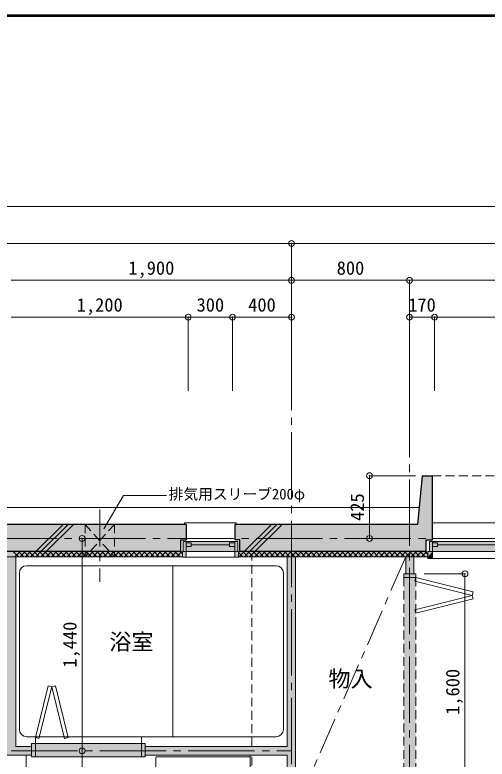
# Model space of a CAD drawing. Units: millimetres at full size, sheet at 1:50. Extents: x -9674 to 9699, y -6794 to 6791.
# Drawn here: x 147 to 3349, y 1745 to 6791 of the extents above; entities that cross this region are included whole.
import ezdxf
from ezdxf.enums import TextEntityAlignment as Align

# ---------------------------------------------------------------- set-up
doc = ezdxf.new("R2010")
doc.units = ezdxf.units.MM
doc.header["$LTSCALE"] = 50
doc.header["$PDMODE"] = 32
doc.header["$PDSIZE"] = 40
for name, pattern in [('CHAIN1', [8, 5, -1, 1, -1]), ('CHAIN2', [12, 9, -1, 1, -1]), ('DASHED1', [1.8, 1.2, -0.6])]:
    doc.linetypes.add(name, pattern=pattern)
for name, color, linetype, lineweight in [('0-0_図面枠', 7, 'Continuous', 9), ('1-0_芯', 7, 'CHAIN2', 9), ('1-1_躯体', 2, 'Continuous', 25), ('1-2_間仕切', 3, 'Continuous', 18), ('1-3_建具', 3, 'Continuous', 18), ('1-5_設備', 7, 'Continuous', 9), ('1-6_ﾊﾞﾙｺﾆｰ・階段', 4, 'Continuous', 9), ('1-7_その他', 7, 'DASHED1', 9), ('1-8_ハッチ', 4, 'Continuous', 9), ('1-A_文字', 7, 'Continuous', 9), ('1-B_寸法', 7, 'Continuous', 9), ('1-C_梁', 7, 'DASHED1', 9), ('1-D_記号', 7, 'CHAIN1', 9)]:
    doc.layers.add(name, color=color, linetype=linetype, lineweight=lineweight)
for name, color, linetype in [('4-0', 1, 'Continuous'), ('4-1', 2, 'Continuous'), ('4-2', 4, 'Continuous'), ('4-F', 4, 'Continuous')]:
    doc.layers.add(name, color=color, linetype=linetype)
doc.styles.add('ＭＳ ゴシック', font='')
doc.styles.get('ＭＳ ゴシック').set_extended_font_data('MS Gothic')

msp = doc.modelspace()

# ---------------------------------------------------------------- linework, layer by layer
at = {"layer": '0-0_図面枠'}
for p, q in [((9697.16, 6789.66), (-9672.16, 6789.66)), ((9695.4, 6787.9), (-9670.4, 6787.9)), ((-9668.64, 6786.14), (9693.64, 6786.14)), ((9691.87, 6784.38), (-9666.87, 6784.38)), ((9690.11, 6782.61), (-9665.11, 6782.61)), ((9688.35, 6780.85), (-9663.35, 6780.85))]:
    msp.add_line(p, q, dxfattribs=at)
msp.add_lwpolyline([(9698.92, -6793.93), (9698.92, 6791.43), (-9673.92, 6791.43)], dxfattribs=at)
at = {"layer": '1-0_芯'}
for p, q in [((2022.5, -3688.13), (2022.5, 4241.87)), ((2822.5, 4241.87), (2822.5, 771.87)), ((-8417.5, 3241.87), (8192.5, 3241.87)), ((122.5, 1801.87), (2022.5, 1801.87))]:
    msp.add_line(p, q, dxfattribs=at)
at = {"layer": '1-1_躯体'}
for p, q in [((2907.5, 3666.87), (2877.5, 3336.87)), ((2907.5, 3666.87), (2977.5, 3666.87)), ((2977.5, 3231.87), (2977.5, 3666.87)), ((1307.5, 3336.87), (-132.5, 3336.87)), ((1307.5, 3336.87), (1307.5, 3231.87)), ((1637.5, 3336.87), (1637.5, 3231.87)), ((2877.5, 3336.87), (1637.5, 3336.87)), ((1272.5, 3231.87), (1307.5, 3231.87)), ((1272.5, 3151.87), (1272.5, 3231.87)), ((1672.5, 3231.87), (1637.5, 3231.87)), ((1672.5, 3151.87), (1672.5, 3231.87)), ((2935.5, 3231.87), (2977.5, 3231.87)), ((2935.5, 3151.87), (2935.5, 3231.87)), ((1272.5, 3151.87), (-97.5, 3151.87)), ((2935.5, 3151.87), (1672.5, 3151.87))]:
    msp.add_line(p, q, dxfattribs=at)
at = {"layer": '1-2_間仕切'}
for p, q in [((152.5, 1831.87), (152.5, 3116.87)), ((1992.5, 1831.87), (1992.5, 3116.87)), ((2048.5, 1401.87), (2048.5, 3116.87)), ((2796.5, 3116.87), (2796.5, 3001.87)), ((2852.5, 3001.87), (2852.5, 3116.87)), ((152.5, 1831.87), (260.5, 1831.87)), ((1030.5, 1831.87), (1992.5, 1831.87)), ((92.5, 1771.87), (260.5, 1771.87)), ((1030.5, 1771.87), (1992.5, 1771.87)), ((1992.5, 801.87), (1992.5, 1771.87))]:
    msp.add_line(p, q, dxfattribs=at)
at = {"layer": '1-3_建具', "color": 7, "linetype": 'DASHED1', "lineweight": 9}
for p, q in [((2977.5, 3666.87), (4292.5, 3666.87)), ((2785, 2976.87), (2785, 1426.87)), ((2865, 2976.87), (2865, 1426.87))]:
    msp.add_line(p, q, dxfattribs=at)
at = {"layer": '1-3_建具', "color": 7, "lineweight": 9}
for p, q in [((1647.5, 3336.87), (1647.5, 3346.87)), ((2977.5, 3346.87), (4217.5, 3346.87)), ((1287.5, 3221.87), (1322.5, 3221.87)), ((1287.5, 3221.87), (1287.5, 3151.87)), ((1307.5, 3151.87), (1307.5, 3221.87)), ((1622.5, 3221.87), (1322.5, 3221.87)), ((1657.5, 3221.87), (1622.5, 3221.87)), ((1637.5, 3151.87), (1637.5, 3221.87)), ((1657.5, 3221.87), (1657.5, 3151.87)), ((2957.5, 3221.87), (2992.5, 3221.87)), ((2957.5, 3221.87), (2957.5, 3151.87)), ((2977.5, 3151.87), (2977.5, 3221.87)), ((4192.5, 3221.87), (2992.5, 3221.87)), ((1287.5, 3151.87), (1322.5, 3151.87)), ((1322.5, 3151.87), (1307.5, 3151.87)), ((1622.5, 3151.87), (1322.5, 3151.87)), ((1622.5, 3151.87), (1637.5, 3151.87)), ((1657.5, 3151.87), (1622.5, 3151.87)), ((2992.5, 3151.87), (2977.5, 3151.87)), ((4192.5, 3151.87), (2992.5, 3151.87)), ((1307.5, 3114.87), (1637.5, 3114.87)), ((2977.5, 3104.87), (4207.5, 3104.87)), ((2865, 3001.87), (2785, 3001.87)), ((2865, 2976.87), (2865, 3001.87)), ((2858.94, 2952.62), (2865, 2976.87)), ((2858.94, 2758.59), (3246.99, 2855.6)), ((3253.06, 2831.35), (2865, 2734.33)), ((3246.99, 2855.6), (3253.06, 2831.35)), ((2858.94, 2758.59), (2865, 2734.33)), ((397.07, 2235.06), (309.75, 1885.81)), ((397.07, 2235.06), (372.81, 2241.12)), ((397.07, 2235.06), (421.32, 2241.12)), ((397.07, 2235.06), (484.38, 1885.81)), ((309.75, 1885.81), (285.5, 1891.87)), ((484.38, 1885.81), (508.63, 1891.87)), ((260.5, 1851.87), (260.5, 1761.87)), ((285.5, 1851.87), (260.5, 1851.87)), ((285.5, 1761.87), (285.5, 1851.87)), ((1005.5, 1851.87), (285.5, 1851.87)), ((1005.5, 1851.87), (1005.5, 1761.87)), ((1030.5, 1851.87), (1005.5, 1851.87)), ((1030.5, 1761.87), (1030.5, 1851.87)), ((285.5, 1761.87), (260.5, 1761.87)), ((1005.5, 1761.87), (285.5, 1761.87)), ((1030.5, 1761.87), (1005.5, 1761.87))]:
    msp.add_line(p, q, dxfattribs=at)
at = {"layer": '1-3_建具'}
for p, q in [((1342.5, 3210.87), (1307.5, 3210.87)), ((1342.5, 3198.87), (1602.5, 3198.87)), ((1602.5, 3210.87), (1637.5, 3210.87)), ((3012.5, 3210.87), (2977.5, 3210.87)), ((3575, 3198.87), (3012.5, 3198.87)), ((1307.5, 3151.87), (1282.5, 3151.87)), ((1282.5, 3114.87), (1282.5, 3151.87)), ((1307.5, 3114.87), (1307.5, 3151.87)), ((1662.5, 3151.87), (1637.5, 3151.87)), ((1637.5, 3114.87), (1637.5, 3151.87)), ((1662.5, 3114.87), (1662.5, 3151.87)), ((2947.5, 3151.87), (2977.5, 3151.87)), ((2947.5, 3104.87), (2947.5, 3151.87)), ((2977.5, 3104.87), (2977.5, 3151.87)), ((1307.5, 3114.87), (1282.5, 3114.87)), ((1662.5, 3114.87), (1637.5, 3114.87)), ((2947.5, 3104.87), (2947.5, 3105.9)), ((2947.5, 3104.87), (2977.5, 3104.87))]:
    msp.add_line(p, q, dxfattribs=at)
at = {"layer": '1-3_建具', "color": 7, "lineweight": 9}
for points in [[(1297.5, 3336.87), (1297.5, 3346.87), (1647.5, 3346.87)], [(2865, 2976.87), (2785, 2976.87), (2785, 3001.87)], [(2858.94, 2952.62), (3246.99, 2855.6), (3253.06, 2879.85), (2865, 2976.87)]]:
    msp.add_lwpolyline(points, dxfattribs=at)
at = {"layer": '1-3_建具'}
for points in [[(1342.5, 3210.87), (1342.5, 3186.87), (1307.5, 3186.87)], [(1602.5, 3210.87), (1602.5, 3186.87), (1637.5, 3186.87)], [(3012.5, 3210.87), (3012.5, 3186.87), (2977.5, 3186.87)]]:
    msp.add_lwpolyline(points, dxfattribs=at)
at = {"layer": '1-5_設備'}
for p, q in [((1917.5, 3056.87), (227.5, 3056.87)), ((1217.5, 1896.87), (1217.5, 3056.87)), ((177.5, 1946.87), (177.5, 3006.87)), ((1967.5, 3006.87), (1967.5, 1946.87)), ((285.5, 1891.87), (372.81, 2241.12)), ((508.63, 1891.87), (421.32, 2241.12)), ((227.5, 1896.87), (1917.5, 1896.87)), ((285.5, 1851.87), (285.5, 1896.87)), ((1005.5, 1851.87), (1005.5, 1896.87)), ((1742.5, 801.87), (1742.5, 1771.87)), ((1102.5, 1756.87), (1102.5, 966.87)), ((1742.5, 1761.87), (1107.5, 1761.87))]:
    msp.add_line(p, q, dxfattribs=at)
for centre, radius, start, end in [((227.5, 3006.87), 50, 90, 180), ((1917.5, 3006.87), 50, 0, 90), ((227.5, 1946.87), 50, 180, 270), ((1917.5, 1946.87), 50, 270, 0), ((1107.5, 1756.87), 5, 90, 180)]:
    msp.add_arc(centre, radius, start, end, dxfattribs=at)
at = {"layer": '1-6_ﾊﾞﾙｺﾆｰ・階段', "color": 7}
msp.add_line((-4592.04, 3451.87), (2887.92, 3451.87), dxfattribs=at)
at = {"layer": '1-7_その他', "linetype": 'CHAIN1'}
msp.add_line((722.5, 3436.87), (722.5, 2946.87), dxfattribs=at)
at = {"layer": '1-7_その他'}
for p, q in [((622.5, 3336.87), (622.5, 3116.87)), ((622.5, 3336.87), (822.5, 3116.87)), ((822.5, 3336.87), (622.5, 3116.87)), ((822.5, 3336.87), (822.5, 3116.87))]:
    msp.add_line(p, q, dxfattribs=at)
at = {"layer": '1-7_その他', "color": 4, "linetype": 'CHAIN1'}
msp.add_line((2796.5, 3116.87), (2048.5, 1401.87), dxfattribs=at)
at = {"layer": '1-8_ハッチ'}
for p, q in [((288.09, 3151.87), (473.09, 3336.87)), ((323.44, 3151.87), (508.44, 3336.87)), ((358.8, 3151.87), (543.8, 3336.87)), ((1702.3, 3151.87), (1887.3, 3336.87)), ((1737.66, 3151.87), (1922.66, 3336.87)), ((1773.01, 3151.87), (1958.01, 3336.87)), ((136.18, 3151.87), (171.18, 3116.87)), ((147.02, 3116.87), (182.02, 3151.87)), ((171.53, 3151.87), (206.53, 3116.87)), ((182.38, 3116.87), (217.38, 3151.87)), ((206.89, 3151.87), (241.89, 3116.87)), ((217.73, 3116.87), (252.73, 3151.87)), ((242.24, 3151.87), (277.24, 3116.87)), ((253.09, 3116.87), (288.09, 3151.87)), ((277.6, 3151.87), (312.6, 3116.87)), ((288.44, 3116.87), (323.44, 3151.87)), ((312.95, 3151.87), (347.95, 3116.87)), ((323.8, 3116.87), (358.8, 3151.87)), ((348.31, 3151.87), (383.31, 3116.87)), ((359.15, 3116.87), (394.15, 3151.87)), ((383.66, 3151.87), (418.66, 3116.87)), ((394.51, 3116.87), (429.51, 3151.87)), ((419.02, 3151.87), (454.02, 3116.87)), ((429.86, 3116.87), (464.86, 3151.87)), ((454.38, 3151.87), (489.38, 3116.87)), ((465.22, 3116.87), (500.22, 3151.87)), ((489.73, 3151.87), (524.73, 3116.87)), ((500.57, 3116.87), (535.57, 3151.87)), ((525.09, 3151.87), (560.09, 3116.87)), ((535.93, 3116.87), (570.93, 3151.87)), ((560.44, 3151.87), (595.44, 3116.87)), ((571.28, 3116.87), (606.28, 3151.87)), ((595.8, 3151.87), (630.8, 3116.87)), ((606.64, 3116.87), (641.64, 3151.87)), ((631.15, 3151.87), (666.15, 3116.87)), ((642, 3116.87), (677, 3151.87)), ((666.51, 3151.87), (701.51, 3116.87)), ((677.35, 3116.87), (712.35, 3151.87)), ((701.86, 3151.87), (736.86, 3116.87)), ((712.71, 3116.87), (747.71, 3151.87)), ((737.22, 3151.87), (772.22, 3116.87)), ((748.06, 3116.87), (783.06, 3151.87)), ((772.57, 3151.87), (807.57, 3116.87)), ((783.42, 3116.87), (818.42, 3151.87)), ((807.93, 3151.87), (842.93, 3116.87)), ((818.77, 3116.87), (853.77, 3151.87)), ((843.28, 3151.87), (878.28, 3116.87)), ((854.13, 3116.87), (889.13, 3151.87)), ((878.64, 3151.87), (913.64, 3116.87)), ((889.48, 3116.87), (924.48, 3151.87)), ((913.99, 3151.87), (948.99, 3116.87)), ((924.84, 3116.87), (959.84, 3151.87)), ((949.35, 3151.87), (984.35, 3116.87)), ((960.19, 3116.87), (995.19, 3151.87)), ((984.71, 3151.87), (1019.71, 3116.87)), ((995.55, 3116.87), (1030.55, 3151.87)), ((1020.06, 3151.87), (1055.06, 3116.87)), ((1030.9, 3116.87), (1065.9, 3151.87)), ((1055.42, 3151.87), (1090.42, 3116.87)), ((1066.26, 3116.87), (1101.26, 3151.87)), ((1090.77, 3151.87), (1125.77, 3116.87)), ((1101.61, 3116.87), (1136.61, 3151.87)), ((1126.13, 3151.87), (1161.13, 3116.87)), ((1136.97, 3116.87), (1171.97, 3151.87)), ((1161.48, 3151.87), (1196.48, 3116.87)), ((1172.33, 3116.87), (1207.33, 3151.87)), ((1196.84, 3151.87), (1231.84, 3116.87)), ((1207.68, 3116.87), (1242.68, 3151.87)), ((1232.19, 3151.87), (1267.19, 3116.87)), ((1243.04, 3116.87), (1278.04, 3151.87)), ((1267.55, 3151.87), (1282.5, 3136.92)), ((1282.5, 3116.87), (1282.5, 3151.87)), ((1307.5, 3116.87), (1307.5, 3151.87)), ((1637.5, 3116.87), (1637.5, 3151.87)), ((1662.5, 3147.42), (1666.94, 3151.87)), ((1662.5, 3145.83), (1691.46, 3116.87)), ((1667.3, 3116.87), (1702.3, 3151.87)), ((1691.81, 3151.87), (1726.81, 3116.87)), ((1702.66, 3116.87), (1737.66, 3151.87)), ((1727.17, 3151.87), (1762.17, 3116.87)), ((1738.01, 3116.87), (1773.01, 3151.87)), ((1762.52, 3151.87), (1797.52, 3116.87)), ((1773.37, 3116.87), (1808.37, 3151.87)), ((1797.88, 3151.87), (1832.88, 3116.87)), ((1808.72, 3116.87), (1843.72, 3151.87)), ((1833.23, 3151.87), (1868.23, 3116.87)), ((1844.08, 3116.87), (1879.08, 3151.87)), ((1868.59, 3151.87), (1903.59, 3116.87)), ((1879.43, 3116.87), (1914.43, 3151.87)), ((1903.94, 3151.87), (1938.94, 3116.87)), ((1914.79, 3116.87), (1949.79, 3151.87)), ((1939.3, 3151.87), (1974.3, 3116.87)), ((1950.14, 3116.87), (1985.14, 3151.87)), ((1974.66, 3151.87), (2009.66, 3116.87)), ((1985.5, 3116.87), (2020.5, 3151.87)), ((2010.01, 3151.87), (2045.01, 3116.87)), ((2020.85, 3116.87), (2055.85, 3151.87)), ((2045.37, 3151.87), (2080.37, 3116.87)), ((2056.21, 3116.87), (2091.21, 3151.87)), ((2080.72, 3151.87), (2115.72, 3116.87)), ((2091.56, 3116.87), (2126.56, 3151.87)), ((2116.08, 3151.87), (2151.08, 3116.87)), ((2126.92, 3116.87), (2161.92, 3151.87)), ((2151.43, 3151.87), (2186.43, 3116.87)), ((2162.27, 3116.87), (2197.27, 3151.87)), ((2186.79, 3151.87), (2221.79, 3116.87)), ((2197.63, 3116.87), (2232.63, 3151.87)), ((2222.14, 3151.87), (2257.14, 3116.87)), ((2232.99, 3116.87), (2267.99, 3151.87)), ((2257.5, 3151.87), (2292.5, 3116.87)), ((2268.34, 3116.87), (2303.34, 3151.87)), ((2292.85, 3151.87), (2327.85, 3116.87)), ((2303.7, 3116.87), (2338.7, 3151.87)), ((2328.21, 3151.87), (2363.21, 3116.87)), ((2339.05, 3116.87), (2374.05, 3151.87)), ((2363.56, 3151.87), (2398.56, 3116.87)), ((2374.41, 3116.87), (2409.41, 3151.87)), ((2398.92, 3151.87), (2433.92, 3116.87)), ((2409.76, 3116.87), (2444.76, 3151.87)), ((2434.27, 3151.87), (2469.27, 3116.87)), ((2445.12, 3116.87), (2480.12, 3151.87)), ((2469.63, 3151.87), (2504.63, 3116.87)), ((2480.47, 3116.87), (2515.47, 3151.87)), ((2504.99, 3151.87), (2539.99, 3116.87)), ((2515.83, 3116.87), (2550.83, 3151.87)), ((2540.34, 3151.87), (2575.34, 3116.87)), ((2551.18, 3116.87), (2586.18, 3151.87)), ((2575.7, 3151.87), (2610.7, 3116.87)), ((2586.54, 3116.87), (2621.54, 3151.87)), ((2611.05, 3151.87), (2646.05, 3116.87)), ((2621.89, 3116.87), (2656.89, 3151.87)), ((2646.41, 3151.87), (2681.41, 3116.87)), ((2657.25, 3116.87), (2692.25, 3151.87)), ((2681.76, 3151.87), (2716.76, 3116.87)), ((2692.6, 3116.87), (2727.6, 3151.87)), ((2717.12, 3151.87), (2752.12, 3116.87)), ((2727.96, 3116.87), (2762.96, 3151.87)), ((2752.47, 3151.87), (2787.47, 3116.87)), ((2763.32, 3116.87), (2798.32, 3151.87)), ((2787.83, 3151.87), (2822.83, 3116.87)), ((2798.67, 3116.87), (2833.67, 3151.87)), ((2823.18, 3151.87), (2858.18, 3116.87)), ((2834.03, 3116.87), (2869.03, 3151.87)), ((2858.54, 3151.87), (2893.54, 3116.87)), ((2869.38, 3116.87), (2904.38, 3151.87)), ((2893.89, 3151.87), (2928.89, 3116.87)), ((2904.74, 3116.87), (2939.74, 3151.87)), ((2929.25, 3151.87), (2947.5, 3133.62)), ((1282.5, 3116.87), (92.5, 3116.87)), ((2947.5, 3116.87), (1662.5, 3116.87)), ((2940.09, 3116.87), (2947.5, 3124.28))]:
    msp.add_line(p, q, dxfattribs=at)
at = {"layer": '1-A_文字'}
msp.add_lwpolyline([(750.92, 3306.1), (882.3, 3533.66), (1175.17, 3533.66)], dxfattribs=at)
at = {"layer": '1-B_寸法'}
for p, q in [((-6677.5, 5491.87), (6422.5, 5491.87)), ((-2477.5, 5241.87), (2022.5, 5241.87)), ((2022.5, 5241.87), (6422.5, 5241.87)), ((2022.5, 4241.87), (2022.5, 5241.87)), ((122.5, 4991.87), (2022.5, 4991.87)), ((2022.5, 4991.87), (2822.5, 4991.87)), ((2822.5, 4991.87), (6422.5, 4991.87)), ((2822.5, 4241.87), (2822.5, 4991.87)), ((122.5, 4741.87), (1322.5, 4741.87)), ((1322.5, 4241.87), (1322.5, 4741.87)), ((1322.5, 4741.87), (1622.5, 4741.87)), ((1622.5, 4241.87), (1622.5, 4741.87)), ((1622.5, 4741.87), (2022.5, 4741.87)), ((2822.5, 4741.87), (2992.5, 4741.87)), ((2992.5, 4241.87), (2992.5, 4741.87)), ((2992.5, 4741.87), (4192.5, 4741.87)), ((602.46, 3241.87), (602.46, 1801.87)), ((2921.61, 3001.87), (3198.46, 3001.87)), ((3198.46, 1401.87), (3198.46, 3001.87)), ((602.46, 1801.87), (602.46, 771.87))]:
    msp.add_line(p, q, dxfattribs=at)
msp.add_lwpolyline([(2862.6, 3666.87), (2551.21, 3666.87), (2551.21, 3241.87)], dxfattribs=at)
at = {"layer": '1-B_寸法', "color": 3}
for p in [(2022.5, 5241.87), (2022.5, 4991.87), (2822.5, 4991.87), (1322.5, 4741.87), (1622.5, 4741.87), (2022.5, 4741.87), (2822.5, 4741.87), (2992.5, 4741.87), (2551.21, 3666.87), (602.46, 3241.87), (2551.21, 3241.87), (3198.46, 3001.87), (602.46, 1801.87)]:
    msp.add_point(p, dxfattribs=at)
at = {"layer": '1-C_梁'}
for p, q in [((1752.5, 1831.87), (1752.5, 3116.87)), ((1752.5, 801.87), (1752.5, 1771.87))]:
    msp.add_line(p, q, dxfattribs=at)
at = {"layer": '1-D_記号'}
msp.add_line((222.5, 1771.87), (222.5, 801.87), dxfattribs=at)
at = {"layer": '4-0'}
for points in [[(2907.5, 3336.87), (2907.5, 3666.87), (2877.5, 3336.87)], [(2907.5, 3336.87), (2977.5, 3231.87), (2977.5, 3666.87)], [(2907.5, 3336.87), (2977.5, 3666.87), (2907.5, 3666.87)], [(-97.5, 3231.87), (1307.5, 3336.87), (-132.5, 3336.87)], [(-97.5, 3231.87), (1307.5, 3231.87), (1307.5, 3336.87)], [(1637.5, 3336.87), (1637.5, 3231.87), (1672.5, 3231.87)], [(2977.5, 3231.87), (2907.5, 3336.87), (1637.5, 3336.87)], [(2977.5, 3231.87), (1637.5, 3336.87), (1672.5, 3231.87)], [(-97.5, 3231.87), (-97.5, 3151.87), (1272.5, 3151.87)], [(-97.5, 3231.87), (1272.5, 3151.87), (1272.5, 3231.87)], [(1672.5, 3231.87), (1672.5, 3151.87), (2935.5, 3151.87)], [(1672.5, 3231.87), (2935.5, 3151.87), (2935.5, 3231.87)]]:
    msp.add_solid(points, dxfattribs=at)
at = {"layer": '4-1'}
for points in [[(1287.5, 3221.87), (1287.5, 3151.87), (1657.5, 3221.87), (1657.5, 3151.87)], [(2957.5, 3221.87), (2957.5, 3151.87), (4227.5, 3221.87), (4227.5, 3151.87)]]:
    msp.add_solid(points, dxfattribs=at)
at = {"layer": '4-2'}
for points in [[(92.5, 3116.87), (152.5, 3116.87), (92.5, 1771.87), (152.5, 1831.87)], [(1992.5, 3116.87), (2048.5, 3116.87), (1992.5, 801.87), (2048.5, 1401.87)], [(2796.5, 3116.87), (2852.5, 3116.87), (2796.5, 3001.87), (2852.5, 3001.87)], [(2785, 1401.87), (2865, 1401.87), (2785, 3001.87), (2865, 3001.87)], [(260.5, 1831.87), (260.5, 1771.87), (152.5, 1831.87), (92.5, 1771.87)], [(260.5, 1761.87), (260.5, 1851.87), (1030.5, 1761.87), (1030.5, 1851.87)], [(1030.5, 1771.87), (1030.5, 1831.87), (1992.5, 1771.87), (1992.5, 1831.87)]]:
    msp.add_solid(points, dxfattribs=at)
at = {"layer": '4-F'}
for points in [[(92.5, 3124.37), (1307.5, 3151.87), (-132.5, 3151.87)], [(92.5, 3124.37), (1307.5, 3116.87), (1307.5, 3151.87)], [(1637.5, 3151.87), (1637.5, 3116.87), (2947.5, 3116.87)], [(2977.5, 3151.87), (1637.5, 3151.87), (2947.5, 3116.87)], [(2947.5, 3105.9), (2977.5, 3104.87), (2977.5, 3151.87)], [(2977.5, 3151.87), (2947.5, 3116.87), (2947.5, 3105.9)], [(92.5, 3124.37), (92.5, 3116.87), (1307.5, 3116.87)], [(1282.5, 3114.87), (1282.5, 3117.02), (1307.5, 3114.87), (1307.5, 3116.87)], [(1662.5, 3114.87), (1662.5, 3116.87), (1637.5, 3114.87), (1637.5, 3116.87)], [(2947.5, 3105.9), (2947.5, 3104.87), (2977.5, 3104.87)]]:
    msp.add_solid(points, dxfattribs=at)

# ---------------------------------------------------------------- texts
at = {"layer": '1-A_文字', "style": 'ＭＳ ゴシック'}
for s, height, p in [('排気用スリーブ200φ', 73.31, (1189.27, 3483.72)), ('浴室', 110, (787.1, 2452.26)), ('物入', 110, (2272.5, 2201.87))]:
    msp.add_text(s, height=height, dxfattribs=at).set_placement(p, align=Align.BOTTOM_LEFT)
at = {"layer": '1-B_寸法', "style": 'ＭＳ ゴシック'}
for s, p in [('1,900', (916.25, 5001.87)), ('800', (2328.75, 5001.87)), ('1,200', (566.25, 4751.87)), ('300', (1378.75, 4751.87)), ('400', (1728.75, 4751.87)), ('170', (2813.75, 4751.87))]:
    msp.add_text(s, height=91.64, dxfattribs=at).set_placement(p, align=Align.BOTTOM_LEFT)
for s, p in [('425', (2541.21, 3360.62)), ('1,440', (592.46, 2365.62)), ('1,600', (3188.46, 2045.62))]:
    msp.add_text(s, height=91.64, rotation=90, dxfattribs=at).set_placement(p, align=Align.BOTTOM_LEFT)

doc.saveas('drawing.dxf')
